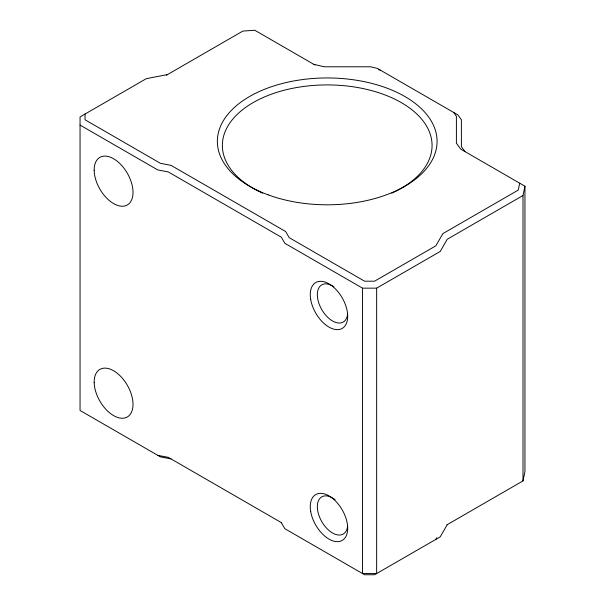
<?xml version="1.0" encoding="UTF-8"?>
<svg xmlns="http://www.w3.org/2000/svg" width="605" height="605" viewBox="0 0 605 605"><rect width="100%" height="100%" fill="white"/><g stroke="black" fill="none" stroke-linecap="round" stroke-linejoin="round"><path stroke-width="0.91" d="M85.048 114.035L85.048 119.798L160.431 163.32L171.026 165.362L285.681 231.556L289.213 237.674L364.596 281.196L374.578 281.196L435.842 245.827L442.905 233.59L518.243 190.099L519.695 183.194M446.951 524.815L522.992 480.914L522.992 195.506L524.951 186.227L460.692 149.125L456.397 143.143L456.397 116.296L453.629 112.432M522.992 480.914L524.951 471.628L524.951 186.227M435.842 539.38L436.78 537.754M447.269 524.633L440.206 536.862L374.578 574.75L364.596 574.75L284.849 528.709L281.317 522.591M166.42 75.201L242.832 31.089L254.788 30.25L315.001 65.015M522.992 195.506L447.269 239.232L440.206 251.461L376.65 288.154L362.524 288.154L284.849 243.308L281.317 237.19L168.326 171.956L157.731 169.914L80.049 125.069M167.494 74.589L146.304 78.665L80.049 116.916L80.049 410.47L160.431 456.873L171.026 458.915M157.731 455.323L168.326 457.357L281.612 522.765M378.473 69.62L380.182 70.029M313.798 64.319L324.151 66.792L370.661 66.792L377.354 68.395L457.864 114.874L461.388 119.798L461.388 146.652L464.92 151.568M376.65 288.154L376.65 573.555L362.524 573.555L362.524 288.154M259.114 191.49A104.862 60.545 0 0 1 249.29 104.945A104.862 60.545 0 0 1 399.398 101.542A104.862 60.545 0 0 1 401.365 188.261M400.555 188.73A104.862 60.545 0 0 1 395.322 191.49M394.619 191.83A104.862 60.545 0 0 1 391.775 193.161M262.653 193.161A104.862 60.545 0 0 1 259.81 191.83M347.641 525.715A21.47 12.395 60 0 1 331.631 532.445A21.47 12.395 60 0 1 317.338 506.181A21.47 12.395 60 0 1 332.516 497.923M333.173 498.323A21.47 12.395 60 0 1 335.147 499.715M347.641 313.708A21.47 12.395 60 0 1 331.192 320.143A21.47 12.395 60 0 1 317.391 293.183A21.47 12.395 60 0 1 333.839 286.74M268.189 194.87A109.853 63.427 0 0 0 436.969 144.141A109.853 63.427 0 0 0 276.493 85.116A109.853 63.427 0 0 0 268.189 194.87M310.713 299.611A26.469 15.276 60 0 0 341.628 328.712A26.469 15.276 60 0 0 334.61 288.124A26.469 15.276 60 0 0 310.713 299.611M310.713 511.626A26.469 15.276 60 0 0 341.628 540.726A26.469 15.276 60 0 0 334.61 500.138A26.469 15.276 60 0 0 310.713 511.626M94.183 170.64A27.467 15.859 60 0 0 123.813 206.139A27.467 15.859 60 0 0 122.792 166.73A27.467 15.859 60 0 0 94.183 170.64M94.183 382.655A27.467 15.859 60 0 0 123.813 418.153A27.467 15.859 60 0 0 122.792 378.738A27.467 15.859 60 0 0 94.183 382.655"/></g></svg>
